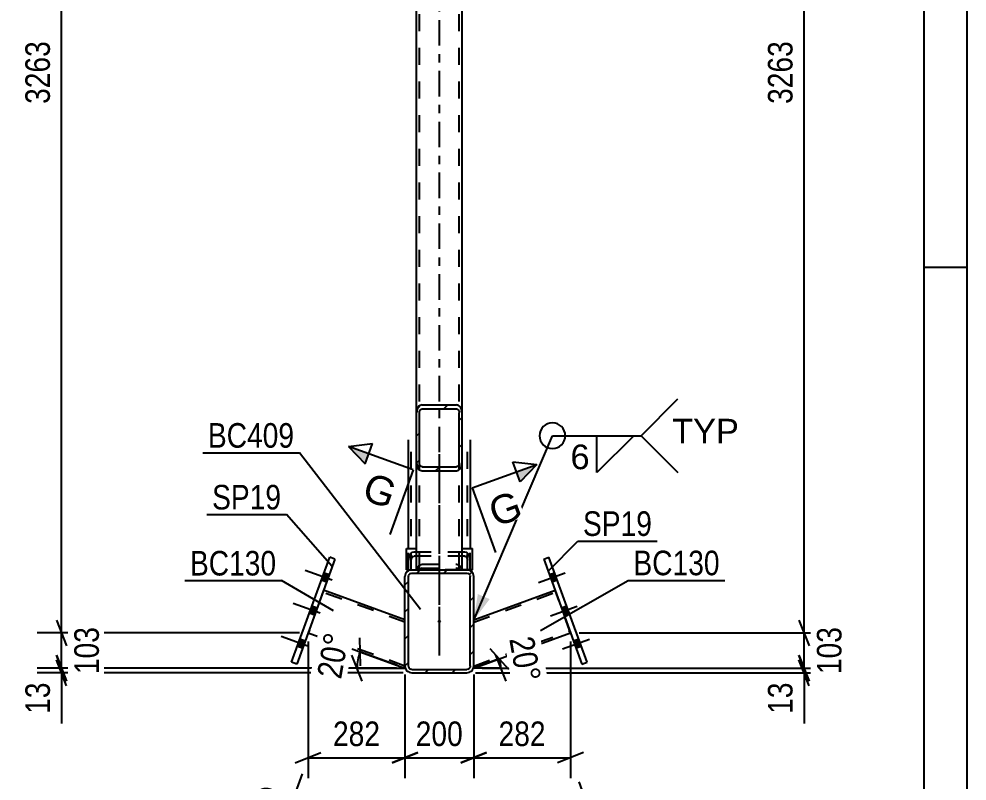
# Model space of a CAD drawing. Header units: millimetres. Extents: x -63 to 778, y -435 to 159.
# Drawn here: x 668 to 778.4, y -345.3 to -256.6 of the extents above; entities that cross this region are included whole.
import ezdxf

# ---------------------------------------------------------------- set-up
doc = ezdxf.new("R2010")
doc.units = ezdxf.units.MM
doc.linetypes.add('DXK_LINE_DOT2', pattern=[3.9198, 1.9599, -1.9599])
doc.linetypes.add('DXK_LINE_DOT3', pattern=[5.9187, 2.979, -0.9799, 0.9799, -0.9799])
doc.styles.add('Arial', font='ARIAL.TTF', dxfattribs={"height": 0.2})
doc.styles.add('Arial Narrow', font='ARIALN.TTF', dxfattribs={"height": 0.2})

# ---------------------------------------------------------------- blocks, each defined once
blk = doc.blocks.new('Unknown-570387995-1162')
at = {"color": 5, "linetype": 'Continuous'}
for p, q in [((778.37, -434.5), (778.37, 159.5)), ((773.37, -429.5), (773.37, 154.5)), ((778.37, -285.5), (773.37, -285.5))]:
    blk.add_line(p, q, dxfattribs=at)
blk = doc.blocks.new('Part-570387995-13732 - 13654')
at = {"color": 7, "linetype": 'DXK_LINE_DOT3'}
blk.add_line((716.95, -330.69), (716.95, -195.09), dxfattribs=at)
at = {"color": 7, "linetype": 'DXK_LINE_DOT2'}
for p, q in [((714.31, -205.09), (719.59, -205.09)), ((714.31, -223.37), (714.31, -205.09)), ((714.63, -320.69), (714.63, -205.09)), ((719.27, -320.69), (719.27, -205.09)), ((719.59, -223.37), (719.59, -205.09)), ((714.31, -320.69), (714.31, -302.41)), ((719.59, -320.69), (719.59, -302.41)), ((719.59, -320.69), (714.31, -320.69))]:
    blk.add_line(p, q, dxfattribs=at)
at = {"color": 2, "linetype": 'Continuous'}
for p, q in [((714.31, -302.41), (714.31, -223.37)), ((719.59, -302.41), (719.59, -223.37))]:
    blk.add_line(p, q, dxfattribs=at)
blk = doc.blocks.new('Part-570387995-13796 - 13654')
at = {"color": 2, "linetype": 'Continuous'}
for p, q in [((719.59, -318.23), (720.79, -318.23)), ((720.79, -320.69), (720.79, -318.23)), ((720.79, -320.69), (720.15, -320.69)), ((720.79, -320.69), (720.79, -320.69))]:
    blk.add_line(p, q, dxfattribs=at)
at = {"color": 7, "linetype": 'DXK_LINE_DOT2'}
for p, q in [((719.59, -320.69), (719.59, -318.23)), ((719.59, -318.23), (720.79, -318.23)), ((720.15, -320.69), (719.59, -320.69)), ((719.59, -320.69), (719.59, -320.69)), ((719.59, -320.69), (720.79, -320.69)), ((720.79, -320.69), (720.79, -320.69))]:
    blk.add_line(p, q, dxfattribs=at)
blk = doc.blocks.new('Part-570387995-13717 - 13654')
at = {"linetype": 'Continuous'}
h = blk.add_hatch(dxfattribs=at)
h.set_pattern_fill('', scale=0.7, style=0, pattern_type=0)
h.set_pattern_definition([(45, (714.3072, -308.2474), (-1.57154, 1.57154), [])])
h.paths.add_polyline_path([(714.31, -302.41), (714.31, -308.25), (714.36, -308.6), (714.49, -308.91), (714.7, -309.11), (714.95, -309.18), (718.95, -309.18), (719.19, -309.11), (719.4, -308.91), (719.54, -308.6), (719.59, -308.25), (719.59, -302.41), (719.54, -302.05), (719.4, -301.75), (719.19, -301.55), (718.95, -301.47), (714.95, -301.47), (714.7, -301.55), (714.49, -301.75), (714.36, -302.05)])
h.paths.add_polyline_path([(714.72, -302.08), (714.82, -301.98), (714.95, -301.94), (718.95, -301.94), (719.07, -301.98), (719.17, -302.08), (719.24, -302.23), (719.27, -302.41), (719.27, -308.25), (719.24, -308.43), (719.17, -308.58), (719.07, -308.68), (718.95, -308.71), (714.95, -308.71), (714.82, -308.68), (714.72, -308.58), (714.65, -308.43), (714.63, -308.25), (714.63, -302.41), (714.65, -302.23)])
at = {"color": 2, "linetype": 'Continuous'}
for p, q in [((714.36, -302.05), (714.31, -302.41)), ((714.63, -302.41), (714.65, -302.23)), ((714.95, -301.47), (714.7, -301.55)), ((714.82, -301.98), (714.95, -301.94)), ((714.95, -301.47), (718.95, -301.47)), ((714.95, -301.94), (718.95, -301.94)), ((719.19, -301.55), (718.95, -301.47)), ((718.95, -301.94), (719.07, -301.98)), ((719.24, -302.23), (719.27, -302.41)), ((719.59, -302.41), (719.54, -302.05)), ((714.31, -308.25), (714.31, -302.41)), ((714.63, -308.25), (714.63, -302.41)), ((719.27, -308.25), (719.27, -302.41)), ((719.59, -308.25), (719.59, -302.41)), ((714.31, -320.69), (714.31, -308.25)), ((714.31, -308.25), (714.36, -308.6)), ((714.65, -308.43), (714.63, -308.25)), ((714.95, -308.71), (714.82, -308.68)), ((714.95, -308.71), (718.95, -308.71)), ((719.07, -308.68), (718.95, -308.71)), ((719.27, -308.25), (719.24, -308.43)), ((719.54, -308.6), (719.59, -308.25)), ((719.59, -320.69), (719.59, -308.25)), ((714.7, -309.11), (714.95, -309.18)), ((714.95, -309.18), (718.95, -309.18)), ((718.95, -309.18), (719.19, -309.11))]:
    blk.add_line(p, q, dxfattribs=at)
at = {"color": 7, "linetype": 'DXK_LINE_DOT2'}
for p, q in [((714.31, -308.25), (714.31, -302.41)), ((714.63, -320.69), (714.63, -302.41)), ((719.27, -320.69), (719.27, -302.41)), ((719.59, -308.25), (719.59, -302.41)), ((714.7, -320.1), (714.95, -320.03)), ((714.95, -320.03), (718.95, -320.03)), ((718.95, -320.03), (719.19, -320.1)), ((714.31, -320.69), (719.59, -320.69)), ((714.34, -320.69), (714.36, -320.6)), ((714.69, -320.69), (714.7, -320.67)), ((714.7, -320.67), (714.72, -320.63)), ((714.82, -320.53), (714.72, -320.63)), ((714.95, -320.5), (714.82, -320.53)), ((714.95, -320.5), (718.95, -320.5)), ((719.07, -320.53), (718.95, -320.5)), ((719.17, -320.63), (719.07, -320.53)), ((719.2, -320.69), (719.17, -320.63)), ((719.54, -320.6), (719.55, -320.69))]:
    blk.add_line(p, q, dxfattribs=at)
at = {"color": 7, "linetype": 'DXK_LINE_DOT3'}
blk.add_line((716.95, -327.97), (716.95, -305.33), dxfattribs=at)
at = {"color": 2, "linetype": 'Continuous'}
for centre, radius, start, end in [((715.18, -302.25), 0.85, 124.4664, 166.7051), ((715.07, -302.33), 0.425, 124.4664, 166.7051), ((718.83, -302.33), 0.425, 13.2949, 55.5336), ((718.71, -302.25), 0.85, 13.2949, 55.5336), ((715.18, -308.41), 0.85, 193.2949, 235.5336), ((715.07, -308.33), 0.425, 193.2949, 235.5336), ((718.83, -308.33), 0.425, 304.4664, 346.7051), ((718.71, -308.41), 0.85, 304.4664, 346.7051)]:
    blk.add_arc(centre, radius, start, end, dxfattribs=at)
at = {"color": 7, "linetype": 'DXK_LINE_DOT2'}
for centre, start, end in [((715.18, -320.8), 124.4664, 166.7051), ((718.71, -320.8), 13.2949, 55.5336)]:
    blk.add_arc(centre, 0.85, start, end, dxfattribs=at)
blk = doc.blocks.new('Part-570387995-13738 - 13654')
at = {"color": 2, "linetype": 'Continuous'}
for p, q in [((713.35, -318.23), (713.35, -305.57)), ((720.55, -305.57), (720.55, -318.23))]:
    blk.add_line(p, q, dxfattribs=at)
at = {"color": 7, "linetype": 'DXK_LINE_DOT2'}
for p, q in [((713.67, -320.69), (713.67, -305.57)), ((720.23, -320.69), (720.23, -305.57)), ((713.35, -320.69), (713.35, -318.23)), ((713.99, -318.63), (713.74, -318.7)), ((719.91, -318.63), (713.99, -318.63)), ((720.15, -318.7), (719.91, -318.63)), ((720.55, -320.69), (720.55, -318.23)), ((713.4, -319.2), (713.35, -319.56)), ((713.67, -319.56), (713.69, -319.38)), ((713.86, -319.13), (713.99, -319.09)), ((719.91, -319.09), (713.99, -319.09)), ((719.91, -319.09), (720.03, -319.13)), ((720.2, -319.38), (720.23, -319.56)), ((720.55, -319.56), (720.5, -319.2)), ((713.35, -320.69), (720.55, -320.69))]:
    blk.add_line(p, q, dxfattribs=at)
for centre, radius, start, end in [((714.22, -319.4), 0.85, 124.4664, 166.7051), ((719.67, -319.4), 0.85, 13.2949, 55.5336), ((714.11, -319.48), 0.425, 124.4664, 166.7051), ((719.79, -319.48), 0.425, 13.2949, 55.5336)]:
    blk.add_arc(centre, radius, start, end, dxfattribs=at)
blk = doc.blocks.new('Part-570387995-13736 - 13654')
at = {"color": 7, "linetype": 'DXK_LINE_DOT2'}
for p, q in [((703.48, -323.08), (701.67, -328.05)), ((712.95, -326.79), (703.39, -323.31)), ((712.95, -326.57), (712.95, -326.53)), ((712.95, -331.89), (712.95, -326.53)), ((712.95, -331.9), (701.75, -327.82))]:
    blk.add_line(p, q, dxfattribs=at)
at = {"color": 2, "linetype": 'Continuous'}
for p, q in [((712.95, -326.53), (703.48, -323.08)), ((701.67, -328.05), (712.95, -332.15)), ((712.95, -332.15), (712.95, -331.89))]:
    blk.add_line(p, q, dxfattribs=at)
blk = doc.blocks.new('Part-570387995-13753 - 13654')
at = {"color": 2, "linetype": 'Continuous'}
for p, q in [((720.95, -326.53), (730.42, -323.08)), ((720.95, -332.15), (732.22, -328.05)), ((720.95, -332.11), (720.95, -331.89)), ((720.95, -332.11), (720.95, -332.15))]:
    blk.add_line(p, q, dxfattribs=at)
at = {"color": 7, "linetype": 'DXK_LINE_DOT2'}
for p, q in [((720.95, -326.79), (730.5, -323.31)), ((732.22, -328.05), (730.42, -323.08)), ((720.95, -326.57), (720.95, -326.53)), ((720.95, -331.89), (720.95, -326.53)), ((720.95, -331.9), (732.14, -327.82))]:
    blk.add_line(p, q, dxfattribs=at)
blk = doc.blocks.new('Bolt-570387995-13818 - 13654')
at = {"linetype": 'Continuous'}
for points in [[(730.67, -321.91), (730.37, -321.08), (729.77, -321.3), (730.07, -322.13)], [(730.67, -321.91), (730.37, -321.08), (729.77, -321.3), (730.07, -322.13)], [(730.67, -321.91), (730.37, -321.08), (729.77, -321.3), (730.07, -322.13)], [(732.07, -325.76), (731.77, -324.93), (731.17, -325.15), (731.47, -325.98)], [(732.07, -325.76), (731.77, -324.93), (731.17, -325.15), (731.47, -325.98)], [(733.47, -329.61), (733.17, -328.79), (732.57, -329), (732.87, -329.83)], [(733.47, -329.61), (733.17, -328.79), (732.57, -329), (732.87, -329.83)], [(733.47, -329.61), (733.17, -328.79), (732.57, -329), (732.87, -329.83)]]:
    blk.add_hatch(color=1, dxfattribs=at).paths.add_polyline_path(points)
at = {"color": 1, "linetype": 'Continuous'}
for p, q in [((731.61, -321.1), (728.49, -322.23)), ((731.61, -321.1), (728.49, -322.23)), ((731.61, -321.1), (728.49, -322.23)), ((730.37, -321.08), (729.77, -321.3)), ((730.37, -321.08), (729.77, -321.3)), ((730.37, -321.08), (729.77, -321.3)), ((730.67, -321.91), (730.07, -322.13)), ((730.67, -321.91), (730.07, -322.13)), ((730.67, -321.91), (730.07, -322.13)), ((733.01, -324.95), (729.89, -326.09)), ((733.01, -324.95), (729.89, -326.09)), ((731.77, -324.93), (731.17, -325.15)), ((731.77, -324.93), (731.17, -325.15)), ((732.07, -325.76), (731.47, -325.98)), ((732.07, -325.76), (731.47, -325.98)), ((734.41, -328.8), (731.29, -329.94)), ((734.41, -328.8), (731.29, -329.94)), ((734.41, -328.8), (731.29, -329.94)), ((733.17, -328.79), (732.57, -329)), ((733.17, -328.79), (732.57, -329)), ((733.17, -328.79), (732.57, -329)), ((733.47, -329.61), (732.87, -329.83)), ((733.47, -329.61), (732.87, -329.83)), ((733.47, -329.61), (732.87, -329.83))]:
    blk.add_line(p, q, dxfattribs=at)
blk = doc.blocks.new('Bolt-570387995-13819 - 13654')
at = {"linetype": 'Continuous'}
for points in [[(703.83, -322.13), (704.13, -321.3), (703.53, -321.08), (703.22, -321.91)], [(703.83, -322.13), (704.13, -321.3), (703.53, -321.08), (703.22, -321.91)], [(703.83, -322.13), (704.13, -321.3), (703.53, -321.08), (703.22, -321.91)], [(702.42, -325.98), (702.72, -325.15), (702.12, -324.93), (701.82, -325.76)], [(702.42, -325.98), (702.72, -325.15), (702.12, -324.93), (701.82, -325.76)], [(701.02, -329.83), (701.32, -329), (700.72, -328.79), (700.42, -329.61)], [(701.02, -329.83), (701.32, -329), (700.72, -328.79), (700.42, -329.61)], [(701.02, -329.83), (701.32, -329), (700.72, -328.79), (700.42, -329.61)]]:
    blk.add_hatch(color=1, dxfattribs=at).paths.add_polyline_path(points)
at = {"color": 1, "linetype": 'Continuous'}
for p, q in [((704.46, -321.89), (701.34, -320.76)), ((704.46, -321.89), (701.34, -320.76)), ((704.46, -321.89), (701.34, -320.76)), ((704.13, -321.3), (703.53, -321.08)), ((704.13, -321.3), (703.53, -321.08)), ((704.13, -321.3), (703.53, -321.08)), ((703.83, -322.13), (703.22, -321.91)), ((703.83, -322.13), (703.22, -321.91)), ((703.83, -322.13), (703.22, -321.91)), ((703.06, -325.74), (699.94, -324.61)), ((703.06, -325.74), (699.94, -324.61)), ((702.72, -325.15), (702.12, -324.93)), ((702.72, -325.15), (702.12, -324.93)), ((702.42, -325.98), (701.82, -325.76)), ((702.42, -325.98), (701.82, -325.76)), ((701.66, -329.6), (698.54, -328.46)), ((701.66, -329.6), (698.54, -328.46)), ((701.66, -329.6), (698.54, -328.46)), ((701.32, -329), (700.72, -328.79)), ((701.32, -329), (700.72, -328.79)), ((701.32, -329), (700.72, -328.79)), ((701.02, -329.83), (700.42, -329.61)), ((701.02, -329.83), (700.42, -329.61)), ((701.02, -329.83), (700.42, -329.61))]:
    blk.add_line(p, q, dxfattribs=at)
blk = doc.blocks.new('Part-570387995-13756 - 13654')
at = {"color": 2, "linetype": 'Continuous'}
for p, q in [((729.1, -319.46), (729.7, -319.24)), ((729.1, -319.46), (733.54, -331.67)), ((734.14, -331.45), (729.7, -319.24)), ((733.54, -331.67), (734.14, -331.45))]:
    blk.add_line(p, q, dxfattribs=at)
blk = doc.blocks.new('Part-570387995-13757 - 13654')
at = {"color": 2, "linetype": 'Continuous'}
for p, q in [((699.75, -331.45), (704.2, -319.24)), ((704.8, -319.46), (700.35, -331.67)), ((704.8, -319.46), (704.2, -319.24)), ((700.35, -331.67), (699.75, -331.45))]:
    blk.add_line(p, q, dxfattribs=at)
blk = doc.blocks.new('Part-570387995-13758 - 13654')
at = {"linetype": 'Continuous'}
h = blk.add_hatch(dxfattribs=at)
h.set_pattern_fill('', scale=0.7, style=0, pattern_type=0)
h.set_pattern_definition([(45, (712.9472, -331.8888), (-1.57154, 1.57154), [])])
h.paths.add_polyline_path([(712.95, -321.49), (712.95, -331.89), (713.01, -332.19), (713.18, -332.45), (713.44, -332.63), (713.75, -332.69), (720.15, -332.69), (720.45, -332.63), (720.71, -332.45), (720.89, -332.19), (720.95, -331.89), (720.95, -321.49), (720.89, -321.18), (720.71, -320.92), (720.45, -320.75), (720.15, -320.69), (713.75, -320.69), (713.44, -320.75), (713.18, -320.92), (713.01, -321.18)])
h.paths.add_polyline_path([(713.46, -321.21), (713.59, -321.12), (713.75, -321.09), (720.15, -321.09), (720.3, -321.12), (720.43, -321.21), (720.52, -321.34), (720.55, -321.49), (720.55, -331.89), (720.52, -332.04), (720.43, -332.17), (720.3, -332.26), (720.15, -332.29), (713.75, -332.29), (713.59, -332.26), (713.46, -332.17), (713.38, -332.04), (713.35, -331.89), (713.35, -321.49), (713.38, -321.34)])
blk.add_hatch(color=246, dxfattribs=at).paths.add_polyline_path([(716.95, -326.79, -1), (716.95, -326.59, -1)])
at = {"color": 2, "linetype": 'Continuous'}
for p, q in [((713.75, -320.69), (713.44, -320.75)), ((713.59, -321.12), (713.75, -321.09)), ((713.75, -320.69), (720.15, -320.69)), ((713.75, -321.09), (720.15, -321.09)), ((720.45, -320.75), (720.15, -320.69)), ((720.15, -321.09), (720.3, -321.12)), ((713.01, -321.18), (712.95, -321.49)), ((712.95, -331.89), (712.95, -321.49)), ((713.35, -321.49), (713.38, -321.34)), ((713.35, -331.89), (713.35, -321.49)), ((720.52, -321.34), (720.55, -321.49)), ((720.55, -331.89), (720.55, -321.49)), ((720.95, -321.49), (720.89, -321.18)), ((720.95, -331.89), (720.95, -321.49)), ((712.95, -331.89), (713.01, -332.19)), ((713.38, -332.04), (713.35, -331.89)), ((720.55, -331.89), (720.52, -332.04)), ((720.89, -332.19), (720.95, -331.89)), ((713.44, -332.63), (713.75, -332.69)), ((713.75, -332.29), (713.59, -332.26)), ((713.75, -332.29), (720.15, -332.29)), ((713.75, -332.69), (720.15, -332.69)), ((720.3, -332.26), (720.15, -332.29)), ((720.15, -332.69), (720.45, -332.63))]:
    blk.add_line(p, q, dxfattribs=at)
at = {"color": 7, "linetype": 'DXK_LINE_DOT3'}
blk.add_line((716.95, -326.69), (716.95, -326.69), dxfattribs=at)
at = {"color": 246, "linetype": 'DXK_LINE_DOT2'}
blk.add_line((716.95, -326.69), (716.95, -326.69), dxfattribs=at)
at = {"color": 246, "linetype": 'Continuous'}
blk.add_circle((716.95, -326.69), 0.1, dxfattribs=at)
at = {"color": 2, "linetype": 'Continuous'}
for centre, radius, start, end in [((713.75, -321.49), 0.8, 112.5, 157.5), ((713.75, -321.49), 0.4, 112.5, 157.5), ((720.15, -321.49), 0.4, 22.5, 67.5), ((720.15, -321.49), 0.8, 22.5, 67.5), ((713.75, -331.89), 0.4, 202.5, 247.5), ((720.15, -331.89), 0.4, 292.5, 337.5), ((713.75, -331.89), 0.8, 202.5, 247.5), ((720.15, -331.89), 0.8, 292.5, 337.5)]:
    blk.add_arc(centre, radius, start, end, dxfattribs=at)
blk = doc.blocks.new('Part-570387995-13797 - 13654')
at = {"color": 2, "linetype": 'Continuous'}
for p, q in [((713.11, -320.69), (713.11, -318.23)), ((713.11, -318.23), (714.31, -318.23)), ((713.11, -320.69), (713.11, -320.69)), ((713.11, -320.69), (713.75, -320.69))]:
    blk.add_line(p, q, dxfattribs=at)
at = {"color": 7, "linetype": 'DXK_LINE_DOT2'}
for p, q in [((713.11, -318.23), (714.31, -318.23)), ((714.31, -320.69), (714.31, -318.23)), ((713.11, -320.69), (714.31, -320.69)), ((713.11, -320.69), (713.11, -320.69)), ((713.75, -320.69), (714.31, -320.69)), ((714.31, -320.69), (714.31, -320.69))]:
    blk.add_line(p, q, dxfattribs=at)
blk = doc.blocks.new('StraightDimension-570387995-14194 - 13654')
at = {"color": 7, "linetype": 'Continuous'}
for p, q in [((712.95, -332.89), (712.95, -344.97)), ((720.95, -332.9), (720.95, -344.97)), ((711.45, -343.17), (714.45, -341.97)), ((722.45, -341.97), (719.45, -343.17)), ((712.95, -342.57), (720.95, -342.57))]:
    blk.add_line(p, q, dxfattribs=at)
at = {"color": 0}
blk.add_wipeout([(720.29, -341.82), (720.29, -337.62), (713.6, -337.62), (713.6, -341.82)], dxfattribs=at)
at = {"color": 3, "style": 'Arial Narrow'}
blk.add_text('200', height=2.863, dxfattribs=at).set_placement((714.2, -341.22))
blk = doc.blocks.new('StraightDimension-570387995-14285 - 13654')
at = {"color": 7, "linetype": 'Continuous'}
for p, q in [((760.01, -199.03), (758.81, -196.03)), ((721.95, -197.53), (761.81, -197.53)), ((759.41, -328.05), (759.41, -197.53)), ((758.81, -326.55), (760.01, -329.55)), ((733.22, -328.05), (761.81, -328.05))]:
    blk.add_line(p, q, dxfattribs=at)
at = {"color": 0}
blk.add_wipeout([(758.66, -258.53), (754.46, -258.53), (754.46, -267.05), (758.66, -267.05)], dxfattribs=at)
at = {"color": 3, "style": 'Arial Narrow'}
blk.add_text('3263', height=2.863, rotation=90.0002, dxfattribs=at).set_placement((758.06, -266.45))
blk = doc.blocks.new('StraightDimension-570387995-14287 - 13654')
at = {"color": 7, "linetype": 'Continuous'}
for p, q in [((758.81, -330.65), (760.01, -333.65)), ((721.95, -332.15), (761.81, -332.15)), ((760.01, -334.19), (758.81, -331.19)), ((759.41, -332.69), (759.41, -332.15)), ((721.15, -332.69), (761.81, -332.69)), ((759.41, -332.69), (759.41, -338.6)), ((759.41, -332.69), (759.41, -338.6))]:
    blk.add_line(p, q, dxfattribs=at)
at = {"color": 0}
blk.add_wipeout([(758.66, -333.21), (754.46, -333.21), (754.46, -338.07), (758.66, -338.07)], dxfattribs=at)
at = {"color": 3, "style": 'Arial Narrow'}
blk.add_text('13', height=2.863, rotation=90.0002, dxfattribs=at).set_placement((758.06, -337.47))
blk = doc.blocks.new('StraightDimension-570387995-14246 - 13654')
at = {"color": 7, "linetype": 'Continuous'}
for p, q in [((672.37, -330.65), (673.57, -333.65)), ((711.95, -332.15), (670.12, -332.15)), ((673.57, -334.19), (672.37, -331.19)), ((672.97, -332.69), (672.97, -332.15)), ((712.75, -332.69), (670.12, -332.69)), ((672.97, -332.69), (672.97, -338.6)), ((672.97, -332.69), (672.97, -338.6))]:
    blk.add_line(p, q, dxfattribs=at)
at = {"color": 0}
blk.add_wipeout([(672.22, -333.21), (668.02, -333.21), (668.02, -338.07), (672.22, -338.07)], dxfattribs=at)
at = {"color": 3, "style": 'Arial Narrow'}
blk.add_text('13', height=2.863, rotation=90.0002, dxfattribs=at).set_placement((671.62, -337.47))
blk = doc.blocks.new('StraightDimension-570387995-14193 - 13654')
at = {"color": 7, "linetype": 'Continuous'}
for p, q in [((732.22, -329.05), (732.22, -344.97)), ((720.95, -332.9), (720.95, -344.97)), ((719.45, -343.17), (722.45, -341.97)), ((733.72, -341.97), (730.72, -343.17)), ((720.95, -342.57), (732.22, -342.57))]:
    blk.add_line(p, q, dxfattribs=at)
at = {"color": 0}
blk.add_wipeout([(729.93, -341.82), (729.93, -337.62), (723.24, -337.62), (723.24, -341.82)], dxfattribs=at)
at = {"color": 3, "style": 'Arial Narrow'}
blk.add_text('282', height=2.863, dxfattribs=at).set_placement((723.84, -341.22))
blk = doc.blocks.new('StraightDimension-570387995-14195 - 13654')
at = {"color": 7, "linetype": 'Continuous'}
for p, q in [((701.67, -329.05), (701.67, -344.97)), ((712.95, -332.89), (712.95, -344.97)), ((700.17, -343.17), (703.17, -341.97)), ((714.45, -341.97), (711.45, -343.17)), ((701.67, -342.57), (712.95, -342.57))]:
    blk.add_line(p, q, dxfattribs=at)
at = {"color": 0}
blk.add_wipeout([(710.65, -341.82), (710.65, -337.62), (703.97, -337.62), (703.97, -341.82)], dxfattribs=at)
at = {"color": 3, "style": 'Arial Narrow'}
blk.add_text('282', height=2.863, dxfattribs=at).set_placement((704.57, -341.22))
blk = doc.blocks.new('StraightDimension-570387995-14244 - 13654')
at = {"color": 7, "linetype": 'Continuous'}
for p, q in [((673.57, -199.03), (672.37, -196.03)), ((711.95, -197.53), (670.12, -197.53)), ((672.97, -328.05), (672.97, -197.53)), ((672.37, -326.55), (673.57, -329.55)), ((700.67, -328.05), (670.12, -328.05))]:
    blk.add_line(p, q, dxfattribs=at)
at = {"color": 0}
blk.add_wipeout([(672.22, -258.53), (668.02, -258.53), (668.02, -267.05), (672.22, -267.05)], dxfattribs=at)
at = {"color": 3, "style": 'Arial Narrow'}
blk.add_text('3263', height=2.863, rotation=90.0002, dxfattribs=at).set_placement((671.62, -266.45))
blk = doc.blocks.new('StraightDimension-570387995-14245 - 13654')
at = {"color": 7, "linetype": 'Continuous'}
for p, q in [((672.37, -326.55), (673.57, -329.55)), ((700.67, -328.05), (670.57, -328.05)), ((672.97, -332.15), (672.97, -328.05)), ((673.57, -333.65), (672.37, -330.65)), ((711.95, -332.15), (670.57, -332.15))]:
    blk.add_line(p, q, dxfattribs=at)
at = {"color": 0}
blk.add_wipeout([(677.92, -326.76), (673.72, -326.76), (673.72, -333.44), (677.92, -333.44)], dxfattribs=at)
at = {"color": 3, "style": 'Arial Narrow'}
blk.add_text('103', height=2.863, rotation=90.0002, dxfattribs=at).set_placement((677.32, -332.84))
blk = doc.blocks.new('StraightDimension-570387995-14286 - 13654')
at = {"color": 7, "linetype": 'Continuous'}
for p, q in [((758.81, -326.55), (760.01, -329.55)), ((733.22, -328.05), (762.26, -328.05)), ((759.41, -332.15), (759.41, -328.05)), ((760.01, -333.65), (758.81, -330.65)), ((721.95, -332.15), (762.26, -332.15))]:
    blk.add_line(p, q, dxfattribs=at)
at = {"color": 0}
blk.add_wipeout([(764.36, -326.76), (760.16, -326.76), (760.16, -333.44), (764.36, -333.44)], dxfattribs=at)
at = {"color": 3, "style": 'Arial Narrow'}
blk.add_text('103', height=2.863, rotation=90.0002, dxfattribs=at).set_placement((763.76, -332.84))
blk = doc.blocks.new('AngleDimension-570387995-14632 - 13654')
at = {"color": 7, "linetype": 'Continuous'}
for p, q in [((707.65, -328.63), (707.75, -331.86)), ((707.96, -333.65), (706.76, -330.65)), ((712.01, -331.81), (707.7, -330.24)), ((707.7, -330.24), (712.95, -332.15)), ((707.36, -332.15), (712.95, -332.15))]:
    blk.add_line(p, q, dxfattribs=at)
blk.add_arc((712.95, -332.15), 5.58, 160, 180, dxfattribs=at)
at = {"color": 0}
blk.add_wipeout([(707.12, -327.84), (702.99, -327.12), (701.87, -333.48), (706, -334.21)], dxfattribs=at)
at = {"color": 3, "style": 'Arial Narrow'}
blk.add_text('20°', height=2.863, rotation=80.0021, dxfattribs=at).set_placement((705.51, -333.51))
blk = doc.blocks.new('AngleDimension-570387995-14660 - 13654')
at = {"color": 7, "linetype": 'Continuous'}
for p, q in [((722.84, -329.86), (725, -332.27)), ((724.71, -333.65), (723.51, -330.65)), ((723.92, -331.07), (720.95, -332.15)), ((724.11, -332.15), (720.95, -332.15)), ((721.95, -332.15), (724.11, -332.15))]:
    blk.add_line(p, q, dxfattribs=at)
blk.add_arc((720.95, -332.15), 3.16, 0, 20, dxfattribs=at)
at = {"color": 0}
blk.add_wipeout([(725.51, -334.63), (729.64, -333.9), (728.52, -327.54), (724.39, -328.26)], dxfattribs=at)
at = {"color": 3, "style": 'Arial Narrow'}
blk.add_text('20°', height=2.863, rotation=-80.0021, dxfattribs=at).set_placement((725.08, -328.75))
blk = doc.blocks.new('WeldMark-570387995-14688 - 13654')
at = {"linetype": 'Continuous'}
blk.add_hatch(color=30, dxfattribs=at).paths.add_polyline_path([(722.81, -324.11), (720.95, -326.57), (721.43, -323.52)])
at = {"color": 3, "linetype": 'Continuous'}
for p, q in [((740.44, -305.08), (744.72, -300.79)), ((735.29, -305.08), (739.58, -305.08)), ((739.58, -305.08), (735.29, -309.36)), ((735.29, -309.36), (735.29, -305.08)), ((740.44, -305.08), (744.72, -309.36))]:
    blk.add_line(p, q, dxfattribs=at)
at = {"color": 30, "linetype": 'Continuous'}
for p, q in [((720.95, -326.57), (730.11, -305.08)), ((730.11, -305.08), (740.44, -305.08))]:
    blk.add_line(p, q, dxfattribs=at)
at = {"color": 3, "linetype": 'Continuous'}
blk.add_arc((730.11, -305.08), 1.5, 90, 270, dxfattribs=at)
at = {"color": 0}
blk.add_wipeout([(734.64, -309.18), (734.64, -305.78), (732.01, -305.78), (732.01, -309.18)], dxfattribs=at)
at = {"color": 3, "linetype": 'Continuous'}
blk.add_arc((730.11, -305.08), 1.5, 270, 90, dxfattribs=at)
at = {"color": 3, "style": 'Arial'}
blk.add_text('6', height=2.87, dxfattribs=at).set_placement((732.21, -308.98))
at = {"color": 0, "linetype": 'Continuous'}
blk.add_wipeout([(751.81, -305.98), (751.81, -302.98), (744.04, -302.98), (744.04, -305.98)], dxfattribs=at)
blk.add_wipeout([(751.81, -305.98), (751.81, -302.98), (744.04, -302.98), (744.04, -305.98)], dxfattribs=at)
at = {"color": 3, "linetype": 'Continuous', "style": 'Arial'}
blk.add_text('TYP', height=2.865, dxfattribs=at).set_placement((744.04, -305.98))
blk = doc.blocks.new('Mark-570387995-14112 - 13654')
at = {"color": 30, "linetype": 'Continuous'}
for p, q in [((728.73, -327.75), (738.94, -321.93)), ((738.94, -321.93), (750.19, -321.93))]:
    blk.add_line(p, q, dxfattribs=at)
at = {"color": 0}
blk.add_wipeout([(749.59, -321.33), (749.59, -318.33), (739.54, -318.33), (739.54, -321.33)], dxfattribs=at)
blk.add_wipeout([(749.59, -321.33), (749.59, -318.33), (739.54, -318.33), (739.54, -321.33)], dxfattribs=at)
at = {"color": 3, "style": 'Arial Narrow'}
blk.add_text('BC130', height=2.863, dxfattribs=at).set_placement((739.54, -321.33))
blk = doc.blocks.new('SectionMark-570387995-15308 - 13654')
at = {"linetype": 'Continuous'}
for points in [[(708.74, -307.18), (708.31, -308.35), (706.39, -306.32)], [(693.54, -348.91), (693.12, -350.09), (690.77, -349.23)]]:
    blk.add_hatch(color=6, dxfattribs=at).paths.add_polyline_path(points)
at = {"color": 6, "linetype": 'Continuous'}
for p, q in [((706.39, -306.32), (709.16, -306)), ((706.39, -306.32), (708.31, -308.35)), ((708.31, -308.35), (709.16, -306)), ((690.77, -349.23), (693.54, -348.91)), ((692.69, -351.26), (690.77, -349.23)), ((693.54, -348.91), (692.69, -351.26))]:
    blk.add_line(p, q, dxfattribs=at)
at = {"color": 0, "linetype": 'Continuous'}
for points in [[(711.17, -313.65), (712.37, -310.36), (708.95, -309.12), (707.76, -312.41)], [(697.94, -349.98), (699.14, -346.69), (695.73, -345.45), (694.53, -348.74)]]:
    blk.add_wipeout(points, dxfattribs=at)
at = {"color": 6, "linetype": 'Continuous'}
for p, q in [((713.9, -309.06), (706.39, -306.32)), ((713.9, -309.06), (711.17, -316.57)), ((698.29, -351.97), (701.02, -344.45)), ((698.29, -351.97), (690.77, -349.23))]:
    blk.add_line(p, q, dxfattribs=at)
at = {"color": 3, "linetype": 'Continuous', "style": 'Arial'}
for p in [(707.76, -312.41), (694.53, -348.74)]:
    blk.add_text('G', height=3.34, rotation=-20.002, dxfattribs=at).set_placement(p)
blk = doc.blocks.new('Mark-570387995-14121 - 13654')
at = {"color": 30, "linetype": 'Continuous'}
for p, q in [((729.61, -320.86), (733.07, -317.35)), ((733.07, -317.35), (742.31, -317.35))]:
    blk.add_line(p, q, dxfattribs=at)
at = {"color": 0}
blk.add_wipeout([(741.71, -316.75), (741.71, -313.75), (733.67, -313.75), (733.67, -316.75)], dxfattribs=at)
blk.add_wipeout([(741.71, -316.75), (741.71, -313.75), (733.67, -313.75), (733.67, -316.75)], dxfattribs=at)
at = {"color": 3, "style": 'Arial Narrow'}
blk.add_text('SP19', height=2.863, dxfattribs=at).set_placement((733.67, -316.75))
blk = doc.blocks.new('SectionMark-570387995-15393 - 13654')
at = {"linetype": 'Continuous'}
for points in [[(726.35, -310.46), (725.93, -309.29), (728.28, -308.43)], [(741.12, -351.02), (740.69, -349.84), (743.46, -350.16)]]:
    blk.add_hatch(color=6, dxfattribs=at).paths.add_polyline_path(points)
at = {"color": 6, "linetype": 'Continuous'}
for p, q in [((726.35, -310.46), (725.5, -308.11)), ((725.5, -308.11), (728.28, -308.43)), ((728.28, -308.43), (726.35, -310.46)), ((743.46, -350.16), (740.69, -349.84)), ((740.69, -349.84), (741.54, -352.19)), ((743.46, -350.16), (741.54, -352.19))]:
    blk.add_line(p, q, dxfattribs=at)
at = {"color": 0, "linetype": 'Continuous'}
for points in [[(726.9, -314.52), (725.71, -311.23), (722.3, -312.47), (723.49, -315.76)], [(739.7, -349.67), (738.5, -346.38), (735.09, -347.62), (736.29, -350.91)]]:
    blk.add_wipeout(points, dxfattribs=at)
at = {"color": 6, "linetype": 'Continuous'}
for p, q in [((720.76, -311.17), (728.28, -308.43)), ((720.76, -311.17), (723.49, -318.68)), ((735.95, -352.9), (733.21, -345.38)), ((735.95, -352.9), (743.46, -350.16))]:
    blk.add_line(p, q, dxfattribs=at)
at = {"color": 3, "linetype": 'Continuous', "style": 'Arial'}
for p in [(723.49, -315.76), (736.29, -350.91)]:
    blk.add_text('G', height=3.34, rotation=20.002, dxfattribs=at).set_placement(p)
blk = doc.blocks.new('Mark-570387995-14106 - 13654')
at = {"color": 30, "linetype": 'Continuous'}
for p in [(687.32, -321.96), (704.63, -325.46)]:
    blk.add_line(p, (698.56, -321.96), dxfattribs=at)
at = {"color": 0}
blk.add_wipeout([(697.96, -321.36), (697.96, -318.36), (687.92, -318.36), (687.92, -321.36)], dxfattribs=at)
blk.add_wipeout([(697.96, -321.36), (697.96, -318.36), (687.92, -318.36), (687.92, -321.36)], dxfattribs=at)
at = {"color": 3, "style": 'Arial Narrow'}
blk.add_text('BC130', height=2.863, dxfattribs=at).set_placement((687.92, -321.36))
blk = doc.blocks.new('Mark-570387995-14124 - 13654')
at = {"color": 30, "linetype": 'Continuous'}
for p in [(689.9, -314.27), (704.49, -320.3)]:
    blk.add_line(p, (699.14, -314.27), dxfattribs=at)
at = {"color": 0}
blk.add_wipeout([(698.54, -313.67), (698.54, -310.67), (690.5, -310.67), (690.5, -313.67)], dxfattribs=at)
blk.add_wipeout([(698.54, -313.67), (698.54, -310.67), (690.5, -310.67), (690.5, -313.67)], dxfattribs=at)
at = {"color": 3, "style": 'Arial Narrow'}
blk.add_text('SP19', height=2.863, dxfattribs=at).set_placement((690.5, -313.67))
blk = doc.blocks.new('Mark-570387995-14127 - 13654')
at = {"color": 30, "linetype": 'Continuous'}
for p in [(689.41, -307.08), (714.76, -325.33)]:
    blk.add_line(p, (700.66, -307.08), dxfattribs=at)
at = {"color": 0}
blk.add_wipeout([(700.06, -306.48), (700.06, -303.48), (690.01, -303.48), (690.01, -306.48)], dxfattribs=at)
blk.add_wipeout([(700.06, -306.48), (700.06, -303.48), (690.01, -303.48), (690.01, -306.48)], dxfattribs=at)
at = {"color": 3, "style": 'Arial Narrow'}
blk.add_text('BC409', height=2.863, dxfattribs=at).set_placement((690.01, -306.48))

msp = doc.modelspace()

# ---------------------------------------------------------------- block references
for name in ['Unknown-570387995-1162', 'Part-570387995-13732 - 13654', 'Part-570387995-13717 - 13654', 'Part-570387995-13738 - 13654', 'Part-570387995-13797 - 13654', 'Part-570387995-13796 - 13654', 'Part-570387995-13757 - 13654', 'Part-570387995-13756 - 13654', 'Bolt-570387995-13819 - 13654', 'Part-570387995-13758 - 13654', 'Bolt-570387995-13818 - 13654', 'Part-570387995-13736 - 13654', 'Part-570387995-13753 - 13654']:
    msp.add_blockref(name, (0, 0))

# ---------------------------------------------------------------- next in the draw order: block references
for name in ['StraightDimension-570387995-14285 - 13654', 'StraightDimension-570387995-14194 - 13654']:
    msp.add_blockref(name, (0, 0))

# ---------------------------------------------------------------- next in the draw order: block references
for name in ['StraightDimension-570387995-14246 - 13654', 'StraightDimension-570387995-14287 - 13654']:
    msp.add_blockref(name, (0, 0))

# ---------------------------------------------------------------- next in the draw order: block references
for name in ['StraightDimension-570387995-14195 - 13654', 'StraightDimension-570387995-14193 - 13654']:
    msp.add_blockref(name, (0, 0))

# ---------------------------------------------------------------- next in the draw order: block references
for name in ['StraightDimension-570387995-14244 - 13654', 'StraightDimension-570387995-14286 - 13654']:
    msp.add_blockref(name, (0, 0))

# ---------------------------------------------------------------- next in the draw order: block references
for name in ['WeldMark-570387995-14688 - 13654', 'StraightDimension-570387995-14245 - 13654', 'AngleDimension-570387995-14660 - 13654']:
    msp.add_blockref(name, (0, 0))

# ---------------------------------------------------------------- next in the draw order: block references
for name in ['Mark-570387995-14112 - 13654', 'AngleDimension-570387995-14632 - 13654']:
    msp.add_blockref(name, (0, 0))

# ---------------------------------------------------------------- next in the draw order: block references
for name in ['SectionMark-570387995-15308 - 13654', 'Mark-570387995-14121 - 13654']:
    msp.add_blockref(name, (0, 0))

# ---------------------------------------------------------------- next in the draw order: block references
for name in ['SectionMark-570387995-15393 - 13654', 'Mark-570387995-14106 - 13654']:
    msp.add_blockref(name, (0, 0))

# ---------------------------------------------------------------- next in the draw order: block references
msp.add_blockref('Mark-570387995-14124 - 13654', (0, 0))

# ---------------------------------------------------------------- next in the draw order: block references
msp.add_blockref('Mark-570387995-14127 - 13654', (0, 0))

doc.saveas('drawing.dxf')
